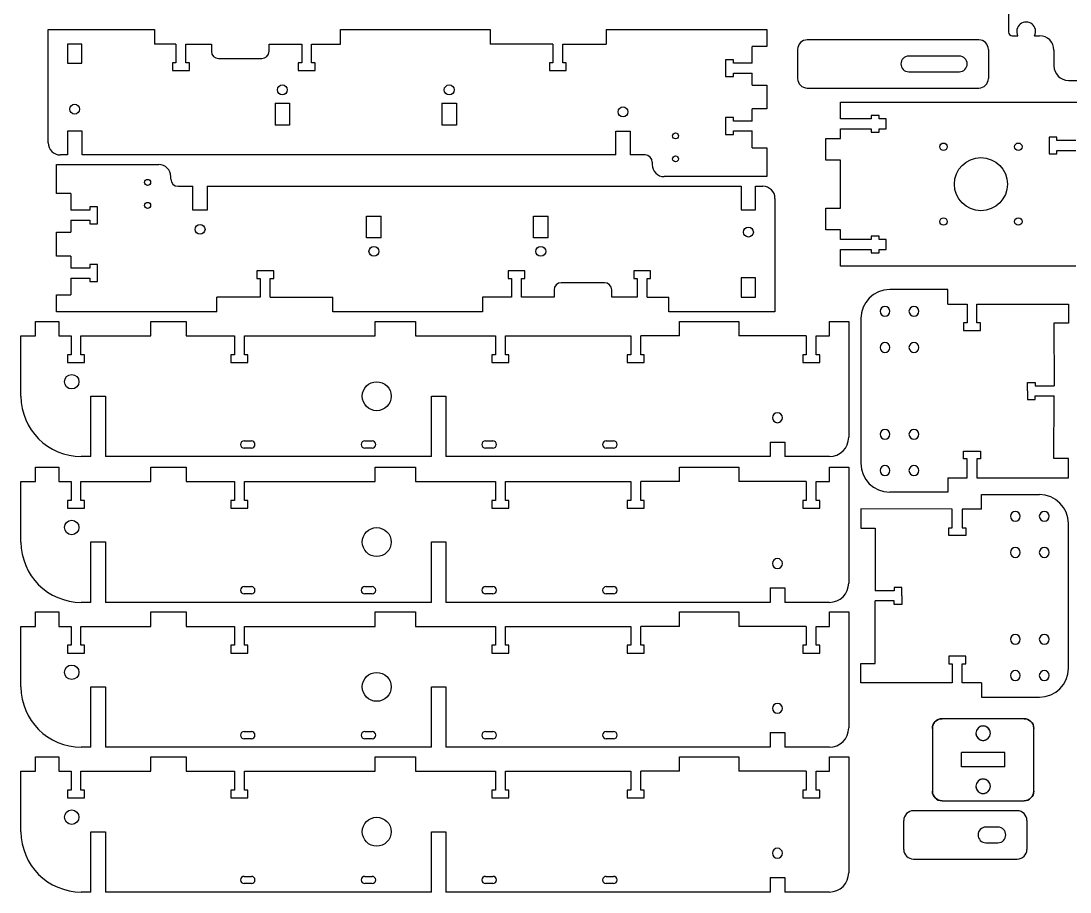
# Model space of a CAD drawing. Header units: millimetres. Extents: x 55 to 1338, y 204 to 952.
# Drawn here: x 55.2 to 489.7, y 205.9 to 566.9 of the extents above; entities that cross this region are included whole.
import ezdxf

# ---------------------------------------------------------------- set-up
doc = ezdxf.new("R2010")
doc.units = ezdxf.units.MM
doc.linetypes.add('HIDDEN', pattern=[9.525, 6.35, -3.175])
doc.layers.get('0').update_dxf_attribs({"color": 253, "lineweight": 70, "true_color": 0x8faf8f})
doc.layers.add('Hidden', color=38, linetype='HIDDEN', lineweight=70, true_color=0x482605)

msp = doc.modelspace()

# ---------------------------------------------------------------- linework, layer by layer
at = {"color": 38, "lineweight": -3, "true_color": 0x482605}
for p, q in [((464.17, 570.26), (464.17, 562.26)), ((66.4, 563.32), (110.4, 563.32)), ((66.4, 516.36), (66.4, 563.32)), ((110.4, 563.32), (110.4, 557.32)), ((187.51, 563.32), (249.47, 563.32)), ((187.51, 557.32), (187.51, 563.32)), ((249.47, 563.32), (249.47, 557.32)), ((297.52, 563.32), (364.02, 563.32)), ((297.52, 563.32), (297.52, 557.32)), ((364.02, 563.32), (364.02, 556.34)), ((465.67, 560.76), (467.97, 560.76)), ((475, 560.76), (476.99, 560.76)), ((74.4, 557.32), (74.4, 549.32)), ((80.4, 557.32), (74.4, 557.32)), ((80.4, 549.32), (80.4, 557.32)), ((119.35, 557.32), (110.4, 557.32)), ((119.35, 557.32), (119.35, 549.52)), ((123.45, 557.32), (134.03, 557.32)), ((123.45, 549.52), (123.45, 557.32)), ((134.03, 557.32), (134.03, 554.32)), ((157.9, 557.32), (171.41, 557.32)), ((157.9, 554.32), (157.9, 557.32)), ((171.41, 557.32), (171.41, 549.52)), ((175.51, 557.32), (187.51, 557.32)), ((175.51, 549.52), (175.51, 557.32)), ((275.47, 557.32), (249.47, 557.32)), ((275.47, 557.32), (275.47, 549.52)), ((279.57, 557.32), (297.52, 557.32)), ((279.57, 549.52), (279.57, 557.32)), ((364.02, 556.34), (358.02, 556.34)), ((358.02, 549.37), (358.02, 556.34)), ((482.99, 554.76), (482.99, 548.26)), ((74.4, 549.32), (80.4, 549.32)), ((117.9, 549.52), (117.9, 546.32)), ((119.35, 549.52), (117.9, 549.52)), ((124.9, 549.52), (123.45, 549.52)), ((124.9, 546.32), (124.9, 549.52)), ((137.03, 551.32), (154.9, 551.32)), ((169.96, 549.52), (169.96, 546.32)), ((171.41, 549.52), (169.96, 549.52)), ((176.96, 549.52), (175.51, 549.52)), ((176.96, 546.32), (176.96, 549.52)), ((274.02, 549.52), (274.02, 546.32)), ((275.47, 549.52), (274.02, 549.52)), ((281.02, 549.52), (279.57, 549.52)), ((281.02, 546.32), (281.02, 549.52)), ((350.22, 550.82), (347.02, 550.82)), ((347.02, 550.82), (347.02, 543.82)), ((350.22, 549.37), (350.22, 550.82)), ((358.02, 549.37), (350.22, 549.37)), ((117.9, 546.32), (124.9, 546.32)), ((169.96, 546.32), (176.96, 546.32)), ((274.02, 546.32), (281.02, 546.32)), ((347.02, 543.82), (350.22, 543.82)), ((350.22, 543.82), (350.22, 545.27)), ((350.22, 545.27), (358.02, 545.27)), ((358.02, 540.27), (358.02, 545.27)), ((358.02, 540.27), (364.02, 540.27)), ((364.02, 540.27), (364.02, 530.41)), ((488.99, 542.26), (504.39, 542.26)), ((160.4, 532.75), (160.4, 523.75)), ((160.4, 532.75), (166.4, 532.75)), ((166.4, 532.75), (166.4, 523.75)), ((229.52, 532.75), (229.52, 523.75)), ((229.52, 532.75), (235.52, 532.75)), ((235.52, 532.75), (235.52, 523.75)), ((364.02, 530.41), (358.02, 530.41)), ((358.02, 525.41), (358.02, 530.41)), ((394.54, 526.3), (394.54, 533.25)), ((394.54, 533.25), (498.02, 533.25)), ((350.22, 526.86), (347.02, 526.86)), ((347.02, 526.86), (347.02, 519.86)), ((350.22, 525.41), (350.22, 526.86)), ((407.34, 526.3), (394.54, 526.3)), ((410.54, 527.75), (407.34, 527.75)), ((407.34, 527.75), (407.34, 526.3)), ((410.54, 526.3), (410.54, 527.75)), ((413.54, 526.3), (410.54, 526.3)), ((413.54, 522.2), (413.54, 526.3)), ((166.4, 523.75), (160.4, 523.75)), ((235.52, 523.75), (229.52, 523.75)), ((358.02, 525.41), (350.22, 525.41)), ((394.54, 518.2), (394.54, 522.2)), ((394.54, 522.2), (407.34, 522.2)), ((407.34, 522.2), (407.34, 520.75)), ((410.54, 520.75), (410.54, 522.2)), ((410.54, 522.2), (413.54, 522.2)), ((74.46, 521.14), (74.46, 511.36)), ((80.46, 521.14), (74.46, 521.14)), ((80.46, 511.36), (80.46, 521.14)), ((301.52, 511.36), (301.52, 521.22)), ((301.52, 521.22), (307.52, 521.22)), ((307.52, 521.22), (307.52, 511.36)), ((347.02, 519.86), (350.22, 519.86)), ((350.22, 519.86), (350.22, 521.31)), ((350.22, 521.31), (358.02, 521.31)), ((358.02, 514.34), (358.02, 521.31)), ((388.54, 509.2), (388.54, 518.2)), ((388.54, 518.2), (394.54, 518.2)), ((407.34, 520.75), (410.54, 520.75)), ((481.02, 518.75), (481.02, 511.75)), ((484.22, 518.75), (481.02, 518.75)), ((484.22, 517.3), (484.22, 518.75)), ((492.02, 517.3), (484.22, 517.3)), ((358.02, 514.34), (364.02, 514.34)), ((364.02, 514.34), (364.02, 502.36)), ((484.22, 513.2), (492.02, 513.2)), ((484.22, 511.75), (484.22, 513.2)), ((74.46, 511.36), (71.4, 511.36)), ((301.52, 511.36), (80.46, 511.36)), ((313.62, 511.36), (307.52, 511.36)), ((394.54, 509.2), (388.54, 509.2)), ((394.54, 489.3), (394.54, 509.2)), ((481.02, 511.75), (484.22, 511.75)), ((69.83, 507.36), (112.23, 507.36)), ((69.83, 495.37), (69.83, 507.36)), ((316.62, 508.36), (316.62, 507.36)), ((117.23, 501.36), (117.23, 502.36)), ((364.02, 502.36), (321.62, 502.36)), ((75.83, 495.37), (69.83, 495.37)), ((75.83, 495.37), (75.83, 488.41)), ((120.23, 498.36), (126.33, 498.36)), ((126.33, 488.5), (126.33, 498.36)), ((132.33, 498.36), (353.39, 498.36)), ((132.33, 498.36), (132.33, 488.5)), ((353.39, 498.36), (353.39, 488.58)), ((359.39, 498.36), (362.45, 498.36)), ((359.39, 488.58), (359.39, 498.36)), ((367.45, 493.36), (367.45, 446.39)), ((83.63, 488.41), (75.83, 488.41)), ((86.83, 489.86), (83.63, 489.86)), ((83.63, 489.86), (83.63, 488.41)), ((86.83, 482.86), (86.83, 489.86)), ((132.33, 488.5), (126.33, 488.5)), ((353.39, 488.58), (359.39, 488.58)), ((388.54, 480.3), (388.54, 489.3)), ((388.54, 489.3), (394.54, 489.3)), ((75.83, 484.31), (75.83, 479.31)), ((75.83, 484.31), (83.63, 484.31)), ((83.63, 484.31), (83.63, 482.86)), ((83.63, 482.86), (86.83, 482.86)), ((198.33, 476.96), (198.33, 485.96)), ((198.33, 485.96), (204.33, 485.96)), ((204.33, 476.96), (204.33, 485.96)), ((267.45, 476.96), (267.45, 485.96)), ((267.45, 485.96), (273.45, 485.96)), ((273.45, 476.96), (273.45, 485.96)), ((69.83, 469.44), (69.83, 479.31)), ((69.83, 479.31), (75.83, 479.31)), ((394.54, 480.3), (388.54, 480.3)), ((394.54, 476.3), (394.54, 480.3)), ((204.33, 476.96), (198.33, 476.96)), ((273.45, 476.96), (267.45, 476.96)), ((407.34, 476.3), (394.54, 476.3)), ((410.54, 477.75), (407.34, 477.75)), ((407.34, 477.75), (407.34, 476.3)), ((410.54, 476.3), (410.54, 477.75)), ((413.54, 476.3), (410.54, 476.3)), ((413.54, 472.2), (413.54, 476.3)), ((75.83, 469.44), (69.83, 469.44)), ((75.83, 469.44), (75.83, 464.44)), ((394.54, 465.25), (394.54, 472.2)), ((394.54, 472.2), (407.34, 472.2)), ((407.34, 472.2), (407.34, 470.75)), ((407.34, 470.75), (410.54, 470.75)), ((410.54, 470.75), (410.54, 472.2)), ((410.54, 472.2), (413.54, 472.2)), ((86.83, 465.89), (83.63, 465.89)), ((83.63, 465.89), (83.63, 464.44)), ((86.83, 458.89), (86.83, 465.89)), ((492.02, 465.25), (394.54, 465.25)), ((83.63, 464.44), (75.83, 464.44)), ((152.83, 463.39), (152.83, 460.19)), ((159.83, 463.39), (152.83, 463.39)), ((159.83, 460.19), (159.83, 463.39)), ((256.89, 463.39), (256.89, 460.19)), ((263.89, 463.39), (256.89, 463.39)), ((263.89, 460.19), (263.89, 463.39)), ((308.95, 463.39), (308.95, 460.19)), ((315.95, 463.39), (308.95, 463.39)), ((315.95, 460.19), (315.95, 463.39)), ((75.83, 460.34), (75.83, 453.38)), ((75.83, 460.34), (83.63, 460.34)), ((83.63, 460.34), (83.63, 458.89)), ((83.63, 458.89), (86.83, 458.89)), ((152.83, 460.19), (154.28, 460.19)), ((154.28, 460.19), (154.28, 452.39)), ((158.38, 460.19), (159.83, 460.19)), ((158.38, 452.39), (158.38, 460.19)), ((256.89, 460.19), (258.34, 460.19)), ((258.34, 460.19), (258.34, 452.39)), ((262.44, 460.19), (263.89, 460.19)), ((262.44, 452.39), (262.44, 460.19)), ((296.82, 458.39), (278.95, 458.39)), ((308.95, 460.19), (310.4, 460.19)), ((310.4, 460.19), (310.4, 452.39)), ((314.5, 460.19), (315.95, 460.19)), ((314.5, 452.39), (314.5, 460.19)), ((353.45, 460.39), (353.45, 452.39)), ((359.45, 460.39), (353.45, 460.39)), ((359.45, 452.39), (359.45, 460.39)), ((69.83, 446.39), (69.83, 453.38)), ((69.83, 453.38), (75.83, 453.38)), ((136.33, 446.39), (136.33, 452.39)), ((154.28, 452.39), (136.33, 452.39)), ((158.38, 452.39), (184.38, 452.39)), ((184.38, 446.39), (184.38, 452.39)), ((246.34, 452.39), (246.34, 446.39)), ((258.34, 452.39), (246.34, 452.39)), ((275.95, 452.39), (262.44, 452.39)), ((275.95, 455.39), (275.95, 452.39)), ((299.82, 452.39), (299.82, 455.39)), ((310.4, 452.39), (299.82, 452.39)), ((314.5, 452.39), (323.45, 452.39)), ((323.45, 446.39), (323.45, 452.39)), ((353.45, 452.39), (359.45, 452.39)), ((438.98, 455.56), (414.98, 455.55)), ((438.99, 449.56), (438.98, 455.56)), ((438.99, 449.56), (447, 449.56)), ((447, 449.56), (447, 441.76)), ((451.1, 449.56), (489, 449.58)), ((451.1, 441.76), (451.1, 449.56)), ((489, 449.58), (489.01, 441.58)), ((136.33, 446.39), (69.83, 446.39)), ((246.34, 446.39), (184.38, 446.39)), ((367.45, 446.39), (323.45, 446.39)), ((402.99, 443.54), (403.01, 383.59)), ((61.15, 442.39), (70.9, 442.39)), ((61.15, 436.39), (61.15, 442.39)), ((70.9, 442.39), (70.9, 436.39)), ((109, 442.39), (123.59, 442.39)), ((109, 436.39), (109, 442.39)), ((123.59, 442.39), (123.59, 436.39)), ((201.87, 442.39), (218.61, 442.39)), ((201.87, 436.39), (201.87, 442.39)), ((218.61, 442.39), (218.61, 436.39)), ((327.84, 442.39), (352.43, 442.39)), ((327.84, 436.39), (327.84, 442.39)), ((352.43, 442.39), (352.43, 436.39)), ((389.99, 442.39), (397.99, 442.39)), ((389.99, 436.39), (389.99, 442.39)), ((397.99, 442.39), (397.98, 394.37)), ((445.55, 441.76), (445.55, 438.56)), ((447, 441.76), (445.55, 441.76)), ((452.55, 441.76), (451.1, 441.76)), ((452.55, 438.56), (452.55, 441.76)), ((483.01, 441.58), (483.02, 415.63)), ((489.01, 441.58), (483.01, 441.58)), ((55.15, 436.39), (61.15, 436.39)), ((55.15, 411.37), (55.15, 436.39)), ((70.9, 436.39), (75.9, 436.39)), ((75.9, 436.39), (75.9, 428.59)), ((80, 436.39), (109, 436.39)), ((80, 428.59), (80, 436.39)), ((123.59, 436.39), (143.59, 436.39)), ((143.59, 436.39), (143.59, 428.59)), ((147.69, 436.39), (201.87, 436.39)), ((147.69, 428.59), (147.69, 436.39)), ((218.61, 436.39), (251.67, 436.39)), ((251.67, 436.39), (251.67, 428.59)), ((255.77, 436.39), (307.74, 436.39)), ((255.77, 428.59), (255.77, 436.39)), ((307.74, 436.39), (307.74, 428.59)), ((327.84, 436.39), (311.84, 436.39)), ((311.84, 428.59), (311.84, 436.39)), ((380.43, 436.39), (352.43, 436.39)), ((380.43, 436.39), (380.43, 428.59)), ((384.53, 436.39), (389.99, 436.39)), ((384.53, 428.59), (384.53, 436.39)), ((445.55, 438.56), (452.55, 438.56)), ((74.45, 428.59), (74.45, 425.39)), ((75.9, 428.59), (74.45, 428.59)), ((81.45, 428.59), (80, 428.59)), ((81.45, 425.39), (81.45, 428.59)), ((142.14, 428.59), (142.14, 425.39)), ((143.59, 428.59), (142.14, 428.59)), ((149.14, 428.59), (147.69, 428.59)), ((149.14, 425.39), (149.14, 428.59)), ((250.22, 428.59), (250.22, 425.39)), ((251.67, 428.59), (250.22, 428.59)), ((257.22, 428.59), (255.77, 428.59)), ((257.22, 425.39), (257.22, 428.59)), ((306.29, 428.59), (306.29, 425.39)), ((307.74, 428.59), (306.29, 428.59)), ((313.29, 428.59), (311.84, 428.59)), ((313.29, 425.39), (313.29, 428.59)), ((378.98, 428.59), (378.98, 425.39)), ((380.43, 428.59), (378.98, 428.59)), ((385.98, 428.59), (384.53, 428.59)), ((385.98, 425.39), (385.98, 428.59)), ((74.45, 425.39), (81.45, 425.39)), ((142.14, 425.39), (149.14, 425.39)), ((250.22, 425.39), (257.22, 425.39)), ((306.29, 425.39), (313.29, 425.39)), ((378.98, 425.39), (385.98, 425.39)), ((472, 413.57), (472, 417.07)), ((472, 417.07), (475.2, 417.07)), ((472, 413.57), (472, 410.07)), ((475.2, 417.07), (475.2, 415.62)), ((475.2, 415.62), (483.02, 415.63)), ((84.15, 386.37), (84.15, 411.39)), ((84.15, 411.39), (90.15, 411.39)), ((90.15, 411.39), (90.15, 386.37)), ((225.15, 386.37), (225.15, 411.39)), ((225.15, 411.39), (231.15, 411.39)), ((231.15, 411.39), (231.15, 386.37)), ((472, 410.07), (475.2, 410.07)), ((475.2, 411.52), (483.02, 411.52)), ((475.2, 410.07), (475.2, 411.52)), ((483.01, 385.57), (483.02, 411.52)), ((147.57, 392.87), (150.57, 392.87)), ((197.57, 392.87), (200.57, 392.87)), ((247.57, 392.87), (250.57, 392.87)), ((297.57, 392.87), (300.57, 392.87)), ((365.48, 392.4), (365.48, 386.37)), ((365.48, 392.4), (371.48, 392.4)), ((371.48, 392.4), (371.48, 386.37)), ((150.57, 389.87), (147.57, 389.87)), ((200.57, 389.87), (197.57, 389.87)), ((250.57, 389.87), (247.57, 389.87)), ((300.57, 389.87), (297.57, 389.87)), ((445.55, 385.38), (445.55, 388.58)), ((445.55, 388.58), (452.55, 388.58)), ((452.55, 388.58), (452.55, 385.38)), ((84.15, 386.37), (80.15, 386.37)), ((225.15, 386.37), (90.15, 386.37)), ((365.48, 386.37), (231.15, 386.37)), ((389.98, 386.37), (371.48, 386.37)), ((447, 385.38), (445.55, 385.38)), ((447, 377.58), (447, 385.38)), ((452.55, 385.38), (451.1, 385.38)), ((451.1, 385.38), (451.1, 377.58)), ((489.01, 385.56), (483.01, 385.57)), ((489, 377.57), (489.01, 385.56)), ((61.15, 381.98), (70.9, 381.98)), ((61.15, 375.98), (61.15, 381.98)), ((70.9, 381.98), (70.9, 375.98)), ((109, 381.98), (123.59, 381.98)), ((109, 375.98), (109, 381.98)), ((123.59, 381.98), (123.59, 375.98)), ((201.87, 381.98), (218.61, 381.98)), ((201.87, 375.98), (201.87, 381.98)), ((218.61, 381.98), (218.61, 375.98)), ((327.84, 381.98), (352.43, 381.98)), ((327.84, 375.98), (327.84, 381.98)), ((352.43, 381.98), (352.43, 375.98)), ((389.99, 381.98), (397.99, 381.98)), ((389.99, 375.98), (389.99, 381.98)), ((397.99, 381.98), (397.98, 333.96)), ((55.15, 375.98), (61.15, 375.98)), ((55.15, 350.96), (55.15, 375.98)), ((70.9, 375.98), (75.9, 375.98)), ((75.9, 375.98), (75.9, 368.18)), ((80, 375.98), (109, 375.98)), ((80, 368.18), (80, 375.98)), ((123.59, 375.98), (143.59, 375.98)), ((143.59, 375.98), (143.59, 368.18)), ((147.69, 375.98), (201.87, 375.98)), ((147.69, 368.18), (147.69, 375.98)), ((218.61, 375.98), (251.67, 375.98)), ((251.67, 375.98), (251.67, 368.18)), ((255.77, 375.98), (307.74, 375.98)), ((255.77, 368.18), (255.77, 375.98)), ((307.74, 375.98), (307.74, 368.18)), ((327.84, 375.98), (311.84, 375.98)), ((311.84, 368.18), (311.84, 375.98)), ((380.43, 375.98), (352.43, 375.98)), ((380.43, 375.98), (380.43, 368.18)), ((384.53, 375.98), (389.99, 375.98)), ((384.53, 368.18), (384.53, 375.98)), ((438.99, 377.59), (438.98, 371.59)), ((438.99, 377.59), (447, 377.58)), ((451.1, 377.58), (489, 377.57)), ((438.98, 371.59), (415.01, 371.6)), ((453, 364.62), (453.01, 370.62)), ((453.01, 370.62), (476.98, 370.61)), ((74.45, 368.18), (74.45, 364.98)), ((75.9, 368.18), (74.45, 368.18)), ((81.45, 368.18), (80, 368.18)), ((81.45, 364.98), (81.45, 368.18)), ((142.14, 368.18), (142.14, 364.98)), ((143.59, 368.18), (142.14, 368.18)), ((149.14, 368.18), (147.69, 368.18)), ((149.14, 364.98), (149.14, 368.18)), ((250.22, 368.18), (250.22, 364.98)), ((251.67, 368.18), (250.22, 368.18)), ((257.22, 368.18), (255.77, 368.18)), ((257.22, 364.98), (257.22, 368.18)), ((306.29, 368.18), (306.29, 364.98)), ((307.74, 368.18), (306.29, 368.18)), ((313.29, 368.18), (311.84, 368.18)), ((313.29, 364.98), (313.29, 368.18)), ((378.98, 368.18), (378.98, 364.98)), ((380.43, 368.18), (378.98, 368.18)), ((385.98, 368.18), (384.53, 368.18)), ((385.98, 364.98), (385.98, 368.18)), ((74.45, 364.98), (81.45, 364.98)), ((142.14, 364.98), (149.14, 364.98)), ((250.22, 364.98), (257.22, 364.98)), ((306.29, 364.98), (313.29, 364.98)), ((378.98, 364.98), (385.98, 364.98)), ((402.99, 364.64), (402.98, 356.64)), ((440.89, 364.62), (402.99, 364.64)), ((440.89, 356.82), (440.89, 364.62)), ((453, 364.62), (444.99, 364.62)), ((444.99, 364.62), (444.99, 356.82)), ((402.98, 356.64), (408.98, 356.64)), ((408.98, 356.64), (408.97, 330.69)), ((439.44, 353.62), (439.44, 356.82)), ((439.44, 356.82), (440.89, 356.82)), ((444.99, 356.82), (446.44, 356.82)), ((446.44, 356.82), (446.44, 353.62)), ((489, 298.66), (488.98, 358.61)), ((446.44, 353.62), (439.44, 353.62)), ((84.15, 325.96), (84.15, 350.97)), ((84.15, 350.97), (90.15, 350.97)), ((90.15, 350.97), (90.15, 325.96)), ((225.15, 325.96), (225.15, 350.97)), ((225.15, 350.97), (231.15, 350.97)), ((231.15, 350.97), (231.15, 325.96)), ((147.57, 332.46), (150.57, 332.46)), ((197.57, 332.46), (200.57, 332.46)), ((247.57, 332.46), (250.57, 332.46)), ((297.57, 332.46), (300.57, 332.46)), ((365.48, 331.98), (365.48, 325.96)), ((365.48, 331.98), (371.48, 331.98)), ((371.48, 331.98), (371.48, 325.96)), ((416.79, 330.68), (408.97, 330.69)), ((416.79, 332.13), (416.79, 330.68)), ((419.99, 332.13), (416.79, 332.13)), ((419.99, 328.63), (419.99, 332.13)), ((84.15, 325.96), (80.15, 325.96)), ((225.15, 325.96), (90.15, 325.96)), ((150.57, 329.46), (147.57, 329.46)), ((200.57, 329.46), (197.57, 329.46)), ((365.48, 325.96), (231.15, 325.96)), ((250.57, 329.46), (247.57, 329.46)), ((300.57, 329.46), (297.57, 329.46)), ((389.98, 325.96), (371.48, 325.96)), ((416.79, 326.58), (408.97, 326.58)), ((408.98, 300.63), (408.97, 326.58)), ((416.79, 325.13), (416.79, 326.58)), ((419.99, 328.63), (419.99, 325.13)), ((61.15, 321.96), (70.9, 321.96)), ((61.15, 315.96), (61.15, 321.96)), ((70.9, 321.96), (70.9, 315.96)), ((109, 321.96), (123.59, 321.96)), ((109, 315.96), (109, 321.96)), ((123.59, 321.96), (123.59, 315.96)), ((201.87, 321.96), (218.61, 321.96)), ((201.87, 315.96), (201.87, 321.96)), ((218.61, 321.96), (218.61, 315.96)), ((327.84, 321.96), (352.43, 321.96)), ((327.84, 315.96), (327.84, 321.96)), ((352.43, 321.96), (352.43, 315.96)), ((389.99, 321.96), (397.99, 321.96)), ((389.99, 315.96), (389.99, 321.96)), ((397.99, 321.96), (397.98, 273.94)), ((419.99, 325.13), (416.79, 325.13)), ((55.15, 315.96), (61.15, 315.96)), ((55.15, 290.94), (55.15, 315.96)), ((70.9, 315.96), (75.9, 315.96)), ((75.9, 315.96), (75.9, 308.16)), ((80, 315.96), (109, 315.96)), ((80, 308.16), (80, 315.96)), ((123.59, 315.96), (143.59, 315.96)), ((143.59, 315.96), (143.59, 308.16)), ((147.69, 315.96), (201.87, 315.96)), ((147.69, 308.16), (147.69, 315.96)), ((218.61, 315.96), (251.67, 315.96)), ((251.67, 315.96), (251.67, 308.16)), ((255.77, 315.96), (307.74, 315.96)), ((255.77, 308.16), (255.77, 315.96)), ((307.74, 315.96), (307.74, 308.16)), ((327.84, 315.96), (311.84, 315.96)), ((311.84, 308.16), (311.84, 315.96)), ((380.43, 315.96), (352.43, 315.96)), ((380.43, 315.96), (380.43, 308.16)), ((384.53, 315.96), (389.99, 315.96)), ((384.53, 308.16), (384.53, 315.96)), ((74.45, 308.16), (74.45, 304.96)), ((75.9, 308.16), (74.45, 308.16)), ((74.45, 304.96), (81.45, 304.96)), ((81.45, 308.16), (80, 308.16)), ((81.45, 304.96), (81.45, 308.16)), ((142.14, 308.16), (142.14, 304.96)), ((143.59, 308.16), (142.14, 308.16)), ((142.14, 304.96), (149.14, 304.96)), ((149.14, 308.16), (147.69, 308.16)), ((149.14, 304.96), (149.14, 308.16)), ((250.22, 308.16), (250.22, 304.96)), ((251.67, 308.16), (250.22, 308.16)), ((250.22, 304.96), (257.22, 304.96)), ((257.22, 308.16), (255.77, 308.16)), ((257.22, 304.96), (257.22, 308.16)), ((306.29, 308.16), (306.29, 304.96)), ((307.74, 308.16), (306.29, 308.16)), ((306.29, 304.96), (313.29, 304.96)), ((313.29, 308.16), (311.84, 308.16)), ((313.29, 304.96), (313.29, 308.16)), ((378.98, 308.16), (378.98, 304.96)), ((380.43, 308.16), (378.98, 308.16)), ((378.98, 304.96), (385.98, 304.96)), ((385.98, 308.16), (384.53, 308.16)), ((385.98, 304.96), (385.98, 308.16)), ((402.98, 300.62), (408.98, 300.63)), ((402.99, 292.63), (402.98, 300.62)), ((439.44, 303.64), (439.44, 300.44)), ((446.44, 303.64), (439.44, 303.64)), ((439.44, 300.44), (440.89, 300.44)), ((440.89, 300.44), (440.89, 292.64)), ((444.99, 300.44), (446.44, 300.44)), ((444.99, 292.64), (444.99, 300.44)), ((446.44, 300.44), (446.44, 303.64)), ((440.89, 292.64), (402.99, 292.63)), ((453, 292.65), (444.99, 292.64)), ((453, 292.65), (453.01, 286.65)), ((84.15, 265.94), (84.15, 290.95)), ((84.15, 290.95), (90.15, 290.95)), ((90.15, 290.95), (90.15, 265.94)), ((225.15, 265.94), (225.15, 290.95)), ((225.15, 290.95), (231.15, 290.95)), ((231.15, 290.95), (231.15, 265.94)), ((453.01, 286.65), (477.01, 286.66)), ((470.65, 277.73), (436.65, 277.73)), ((147.57, 272.44), (150.57, 272.44)), ((150.57, 269.44), (147.57, 269.44)), ((197.57, 272.44), (200.57, 272.44)), ((200.57, 269.44), (197.57, 269.44)), ((247.57, 272.44), (250.57, 272.44)), ((250.57, 269.44), (247.57, 269.44)), ((297.57, 272.44), (300.57, 272.44)), ((300.57, 269.44), (297.57, 269.44)), ((365.48, 271.96), (365.48, 265.94)), ((365.48, 271.96), (371.48, 271.96)), ((371.48, 271.96), (371.48, 265.94)), ((432.65, 273.73), (432.65, 247.73)), ((474.65, 247.73), (474.65, 273.73)), ((84.15, 265.94), (80.15, 265.94)), ((225.15, 265.94), (90.15, 265.94)), ((365.48, 265.94), (231.15, 265.94)), ((389.98, 265.94), (371.48, 265.94)), ((61.15, 261.94), (70.9, 261.94)), ((61.15, 255.94), (61.15, 261.94)), ((70.9, 261.94), (70.9, 255.94)), ((109, 261.94), (123.59, 261.94)), ((109, 255.94), (109, 261.94)), ((123.59, 261.94), (123.59, 255.94)), ((201.87, 261.94), (218.61, 261.94)), ((201.87, 255.94), (201.87, 261.94)), ((218.61, 261.94), (218.61, 255.94)), ((327.84, 261.94), (352.43, 261.94)), ((327.84, 255.94), (327.84, 261.94)), ((352.43, 261.94), (352.43, 255.94)), ((389.99, 261.94), (397.99, 261.94)), ((389.99, 255.94), (389.99, 261.94)), ((397.99, 261.94), (397.98, 213.92)), ((462.65, 263.73), (444.65, 263.73)), ((444.65, 257.73), (444.65, 263.73)), ((462.65, 257.73), (462.65, 263.73)), ((462.65, 257.73), (444.65, 257.73)), ((55.15, 255.94), (61.15, 255.94)), ((55.15, 230.92), (55.15, 255.94)), ((70.9, 255.94), (75.9, 255.94)), ((75.9, 255.94), (75.9, 248.14)), ((80, 255.94), (109, 255.94)), ((80, 248.14), (80, 255.94)), ((123.59, 255.94), (143.59, 255.94)), ((143.59, 255.94), (143.59, 248.14)), ((147.69, 255.94), (201.87, 255.94)), ((147.69, 248.14), (147.69, 255.94)), ((218.61, 255.94), (251.67, 255.94)), ((251.67, 255.94), (251.67, 248.14)), ((255.77, 255.94), (307.74, 255.94)), ((255.77, 248.14), (255.77, 255.94)), ((307.74, 255.94), (307.74, 248.14)), ((327.84, 255.94), (311.84, 255.94)), ((311.84, 248.14), (311.84, 255.94)), ((380.43, 255.94), (352.43, 255.94)), ((380.43, 255.94), (380.43, 248.14)), ((384.53, 255.94), (389.99, 255.94)), ((384.53, 248.14), (384.53, 255.94)), ((74.45, 248.14), (74.45, 244.94)), ((75.9, 248.14), (74.45, 248.14)), ((81.45, 248.14), (80, 248.14)), ((81.45, 244.94), (81.45, 248.14)), ((142.14, 248.14), (142.14, 244.94)), ((143.59, 248.14), (142.14, 248.14)), ((149.14, 248.14), (147.69, 248.14)), ((149.14, 244.94), (149.14, 248.14)), ((250.22, 248.14), (250.22, 244.94)), ((251.67, 248.14), (250.22, 248.14)), ((257.22, 248.14), (255.77, 248.14)), ((257.22, 244.94), (257.22, 248.14)), ((306.29, 248.14), (306.29, 244.94)), ((307.74, 248.14), (306.29, 248.14)), ((313.29, 248.14), (311.84, 248.14)), ((313.29, 244.94), (313.29, 248.14)), ((378.98, 248.14), (378.98, 244.94)), ((380.43, 248.14), (378.98, 248.14)), ((385.98, 248.14), (384.53, 248.14)), ((385.98, 244.94), (385.98, 248.14)), ((74.45, 244.94), (81.45, 244.94)), ((142.14, 244.94), (149.14, 244.94)), ((250.22, 244.94), (257.22, 244.94)), ((306.29, 244.94), (313.29, 244.94)), ((378.98, 244.94), (385.98, 244.94)), ((436.65, 243.73), (470.65, 243.73)), ((84.15, 205.92), (84.15, 230.93)), ((84.15, 230.93), (90.15, 230.93)), ((90.15, 230.93), (90.15, 205.92)), ((225.15, 205.92), (225.15, 230.93)), ((225.15, 230.93), (231.15, 230.93)), ((231.15, 230.93), (231.15, 205.92)), ((147.57, 212.42), (150.57, 212.42)), ((150.57, 209.42), (147.57, 209.42)), ((197.57, 212.42), (200.57, 212.42)), ((200.57, 209.42), (197.57, 209.42)), ((247.57, 212.42), (250.57, 212.42)), ((250.57, 209.42), (247.57, 209.42)), ((297.57, 212.42), (300.57, 212.42)), ((300.57, 209.42), (297.57, 209.42)), ((365.48, 211.95), (365.48, 205.92)), ((365.48, 211.95), (371.48, 211.95)), ((371.48, 211.95), (371.48, 205.92)), ((84.15, 205.92), (80.15, 205.92)), ((225.15, 205.92), (90.15, 205.92)), ((365.48, 205.92), (231.15, 205.92)), ((389.98, 205.92), (371.48, 205.92))]:
    msp.add_line(p, q, dxfattribs=at)
at = {"color": 98, "lineweight": -3, "true_color": 0x054805}
for p, q in [((451.84, 559.06), (380.84, 559.06)), ((376.84, 555.06), (376.84, 543.06)), ((443.84, 552.31), (422.84, 552.31)), ((455.84, 555.06), (455.84, 543.06)), ((422.84, 545.81), (443.84, 545.81)), ((380.84, 539.06), (451.84, 539.06)), ((467.8, 239.58), (424.8, 239.58)), ((420.8, 223.58), (420.8, 235.58)), ((471.8, 235.58), (471.8, 223.58)), ((459.8, 232.83), (454.8, 232.83)), ((454.8, 226.33), (459.8, 226.33)), ((424.8, 219.58), (467.8, 219.58))]:
    msp.add_line(p, q, dxfattribs=at)
at = {"color": 38, "lineweight": -3, "true_color": 0x482605}
for centre, radius in [((163.4, 538.32), 2.05), ((232.52, 538.32), 2.05), ((77.4, 530.32), 2.05), ((304.52, 529.2), 2.05), ((326.26, 519.25), 1.25), ((437.25, 514.75), 1.55), ((468.25, 514.75), 1.55), ((326.26, 509.73), 1.25), ((452.75, 499.25), 11), ((107.58, 499.99), 1.25), ((107.58, 490.46), 1.25), ((129.33, 480.51), 2.05), ((437.25, 483.75), 1.55), ((468.25, 483.75), 1.55), ((356.45, 479.39), 2.05), ((201.33, 471.39), 2.05), ((270.45, 471.39), 2.05), ((76.15, 417.39), 3), ((202.48, 411.37), 6), ((76.15, 356.98), 3), ((202.48, 350.96), 6), ((76.15, 296.96), 3), ((202.48, 290.94), 6), ((76.15, 236.94), 3), ((202.48, 230.92), 6)]:
    msp.add_circle(centre, radius, dxfattribs=at)
at = {"color": 38, "lineweight": -3, "true_color": 0x482605, "extrusion": (-3.39774e-15, -2.27764e-16, -1)}
for centre in [(-413, 446.56), (-425, 446.56), (-413, 431.56), (-425, 431.56), (-413, 395.58), (-425, 395.58), (-413, 380.58), (-425, 380.58)]:
    msp.add_circle(centre, 2.05, dxfattribs=at)
at = {"color": 38, "lineweight": -3, "true_color": 0x482605, "extrusion": (5.20417e-18, 1.38778e-16, -1)}
for centre in [(-368.48, 402.46), (-368.48, 342.05), (-368.48, 282.03), (-368.48, 222.01)]:
    msp.add_circle(centre, 2.05, dxfattribs=at)
at = {"color": 38, "lineweight": -3, "true_color": 0x482605, "extrusion": (3.40815e-15, -1.05303e-16, -1)}
for centre in [(-466.99, 361.62), (-478.99, 361.62), (-466.99, 346.62), (-478.99, 346.62), (-466.99, 310.64), (-478.99, 310.64), (-466.99, 295.64), (-478.99, 295.64)]:
    msp.add_circle(centre, 2.05, dxfattribs=at)
at = {"color": 38, "lineweight": -3, "true_color": 0x482605}
for centre, radius, start, end in [((471.48, 562.49), 3.92, 333.8115, 206.1885), ((465.67, 562.26), 1.5, 180, 270), ((476.99, 554.76), 6, 0, 90), ((137.03, 554.32), 3, 180, 270), ((154.9, 554.32), 3, 270, 0), ((488.99, 548.26), 6, 180, 270), ((71.4, 516.36), 5, 180, 270), ((313.62, 508.36), 3, 0, 90), ((112.23, 502.36), 5, 360, 90), ((321.62, 507.36), 5, 180, 270), ((120.23, 501.36), 3, 180, 270), ((362.45, 493.36), 5, 360, 90), ((278.95, 455.39), 3, 90, 180), ((296.82, 455.39), 3, 0, 90), ((414.99, 443.55), 12, 90.0231, 180.0231), ((80.15, 411.37), 25, 180, 270), ((147.57, 391.37), 1.5, 90, 270), ((150.57, 391.37), 1.5, 270, 90), ((197.57, 391.37), 1.5, 90, 270), ((200.57, 391.37), 1.5, 270, 90), ((247.57, 391.37), 1.5, 90, 270), ((250.57, 391.37), 1.5, 270, 90), ((297.57, 391.37), 1.5, 90, 270), ((300.57, 391.37), 1.5, 270, 90), ((389.98, 394.37), 8, 270, 359.9938), ((415.01, 383.6), 12, 180.0231, 269.9769), ((476.98, 358.61), 12, 0.0231, 89.9769), ((80.15, 350.96), 25, 180, 270), ((147.57, 330.96), 1.5, 90, 270), ((150.57, 330.96), 1.5, 270, 90), ((197.57, 330.96), 1.5, 90, 270), ((200.57, 330.96), 1.5, 270, 90), ((247.57, 330.96), 1.5, 90, 270), ((250.57, 330.96), 1.5, 270, 90), ((297.57, 330.96), 1.5, 90, 270), ((300.57, 330.96), 1.5, 270, 90), ((389.98, 333.96), 8, 270, 359.9938), ((477, 298.66), 12, 270.0231, 0.0231), ((80.15, 290.94), 25, 180, 270), ((389.98, 273.94), 8, 270, 359.9938), ((147.57, 270.94), 1.5, 90, 270), ((150.57, 270.94), 1.5, 270, 90), ((197.57, 270.94), 1.5, 90, 270), ((200.57, 270.94), 1.5, 270, 90), ((247.57, 270.94), 1.5, 90, 270), ((250.57, 270.94), 1.5, 270, 90), ((297.57, 270.94), 1.5, 90, 270), ((300.57, 270.94), 1.5, 270, 90), ((80.15, 230.92), 25, 180, 270), ((389.98, 213.92), 8, 270, 359.9938), ((147.57, 210.92), 1.5, 90, 270), ((150.57, 210.92), 1.5, 270, 90), ((197.57, 210.92), 1.5, 90, 270), ((200.57, 210.92), 1.5, 270, 90), ((247.57, 210.92), 1.5, 90, 270), ((250.57, 210.92), 1.5, 270, 90), ((297.57, 210.92), 1.5, 90, 270), ((300.57, 210.92), 1.5, 270, 90)]:
    msp.add_arc(centre, radius, start, end, dxfattribs=at)
at = {"color": 98, "lineweight": -3, "true_color": 0x054805}
for centre, radius, start, end in [((380.84, 555.06), 4, 90, 180), ((451.84, 555.06), 4, 0, 90), ((422.84, 549.06), 3.25, 90, 270), ((443.84, 549.06), 3.25, 270, 90), ((380.84, 543.06), 4, 180, 270), ((451.84, 543.06), 4, 270, 0), ((424.8, 235.58), 4, 90, 180), ((467.8, 235.58), 4, 0, 90), ((454.8, 229.58), 3.25, 90, 270), ((459.8, 229.58), 3.25, 270, 90), ((424.8, 223.58), 4, 180, 270), ((467.8, 223.58), 4, 270, 0)]:
    msp.add_arc(centre, radius, start, end, dxfattribs=at)
at = {"color": 38, "lineweight": -3, "true_color": 0x482605, "extrusion": (0, 0, -1)}
for centre, start_param, end_param in [((436.65, 273.73), 3.140725, 4.711521), ((436.65, 247.73), 1.569928, 3.140725), ((470.65, 247.73), 6.282317, 7.853114)]:
    msp.add_ellipse(centre, major_axis=(4, 0), ratio=1, start_param=start_param, end_param=end_param, dxfattribs=at)
at = {"color": 38, "lineweight": -3, "true_color": 0x482605, "extrusion": (7.70372e-34, -6.71022e-37, -1)}
msp.add_ellipse((453.66, 271.73), major_axis=(3, 0), ratio=1, dxfattribs=at)
at = {"color": 38, "lineweight": -3, "true_color": 0x482605, "extrusion": (1.54074e-33, -1.34204e-36, -1)}
msp.add_ellipse((470.65, 273.73), major_axis=(4, 0), ratio=1, start_param=4.711521, end_param=6.282317, dxfattribs=at)
at = {"color": 38, "lineweight": -3, "true_color": 0x482605, "extrusion": (0, 0, -1)}
msp.add_ellipse((453.66, 249.73), major_axis=(3, 0), ratio=1, dxfattribs=at)
at = {"color": 38, "lineweight": -3, "true_color": 0x482605}
for centre, start_param, end_param in [((436.65, 247.73), 0.000868, 1.571664), ((470.65, 247.73), 1.571664, 3.142461)]:
    msp.add_ellipse(centre, major_axis=(-4, 0), ratio=1, start_param=start_param, end_param=end_param, dxfattribs=at)
at = {"layer": 'Hidden', "lineweight": -3}
for p, q in [((436.65, 277.73), (436.65, 277.73)), ((470.65, 277.73), (470.65, 277.73)), ((432.65, 273.73), (432.65, 273.73)), ((474.65, 273.73), (474.65, 273.73)), ((444.65, 263.73), (444.65, 263.73)), ((462.65, 263.73), (462.65, 263.73)), ((444.65, 257.73), (444.65, 257.73)), ((462.65, 257.73), (462.65, 257.73)), ((432.65, 247.73), (432.65, 247.73)), ((474.65, 247.73), (474.65, 247.73)), ((436.65, 243.73), (436.65, 243.73)), ((470.65, 243.73), (470.65, 243.73))]:
    msp.add_line(p, q, dxfattribs=at)
for centre, start_param, end_param in [((436.65, 273.73), 4.713257, 6.284053), ((470.65, 273.73), 3.142461, 4.713257)]:
    msp.add_ellipse(centre, major_axis=(-4, 0), ratio=1, start_param=start_param, end_param=end_param, dxfattribs=at)
at = {"layer": 'Hidden', "lineweight": -3, "extrusion": (7.70372e-34, -6.71022e-37, -1)}
msp.add_ellipse((453.66, 271.73), major_axis=(3, 0), ratio=1, dxfattribs=at)
at = {"layer": 'Hidden', "lineweight": -3, "extrusion": (0, 0, -1)}
msp.add_ellipse((453.66, 249.73), major_axis=(3, 0), ratio=1, dxfattribs=at)

doc.saveas('drawing.dxf')
